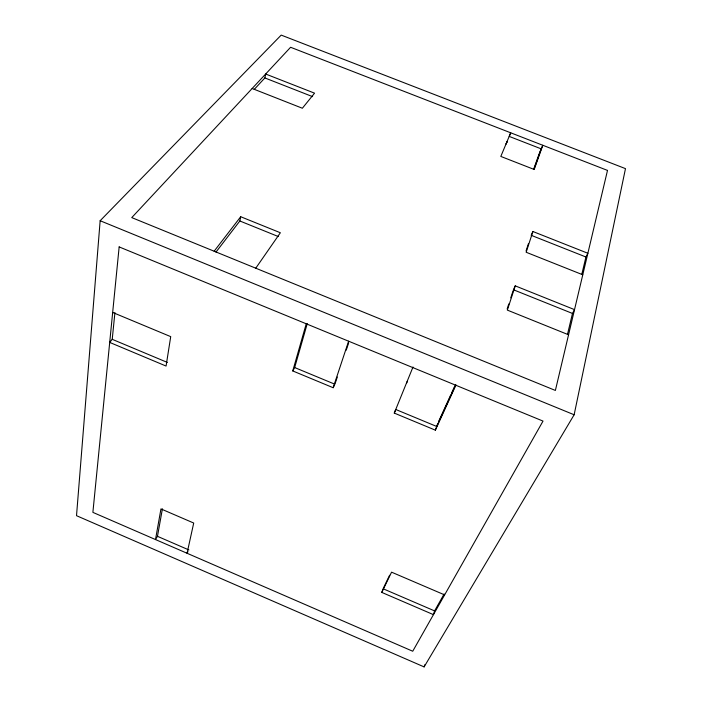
<?xml version="1.0" encoding="UTF-8"?>
<svg xmlns="http://www.w3.org/2000/svg" width="702" height="702" viewBox="0 0 702 702"><rect width="100%" height="100%" fill="white"/><g stroke="black" fill="none" stroke-linecap="round" stroke-linejoin="round"><path stroke-width="1.05" d="M100.149 220.735L76.518 515.689L424.105 666.9L574.139 414.768L625.482 168.629L281.195 35.1L100.149 220.735L574.139 414.768M112.671 312.451L170.718 336.635L166.076 366.058L109.705 342.418L112.223 339.32L114.926 312.592M187.996 551.614L187.065 553.264L193.708 523.034L160.96 508.906L155.502 539.566L157.467 536.319L162.408 508.827M254.229 89.417L264.873 77.94L265.654 74.017L314.557 93.164L302.36 108.24L252.15 88.496M215.988 252.097L239.847 220.981L240.707 216.725L280.361 232.757L255.756 268.199M567.47 334.442L572.472 313.452L574.517 309.626L515.242 285.863L513.416 289.759L572.472 313.452M581.774 274.447L585.933 257.002L587.872 253.273L532.906 231.511L531.16 235.302L585.933 257.002M334.477 385.108L333.16 387.715L292.76 370.937L306.239 323.789M292.76 370.937L294.664 367.541L307.274 323.569M424.105 666.9L424.728 664.803M444.147 593.953L434.582 610.898L433.45 614.645L381.791 592.409L382.765 589.671M515.242 285.863L507.353 310.117L568.559 334.784M532.906 231.511L526.167 252.264L582.774 274.78M507.151 308.985L508.792 303.922M510.775 297.85L513.083 290.768M526.079 250.895L528.448 243.62M333.16 387.715L348.613 341.198M337.32 377L334.907 384.231L294.664 367.541M346.253 350.149L348.657 342.918M533.871 168.664L539.303 153.448M534.02 169.094L541.224 148.868L509.222 136.416L510.696 132.801L500.816 156.432L534.196 169.472L542.795 145.27L539.663 152.439M412.995 367.006L394.278 413.092L435.363 430.159L437.697 423.727M406.528 383.327L407.344 381.309M506.203 143.822L506.984 141.918M506.098 143.98L506.932 141.997M394.278 413.092L395.779 409.494L436.697 426.465L455.8 384.591M438.478 421.814L450.745 394.91M451.649 392.909L454.835 385.933M435.363 430.159L455.852 385.266M389.61 575.245L383.09 588.75L434.582 610.898M381.791 592.409L391.558 572.165L444.629 594.901M214.136 251.219L240.707 216.725M264.873 77.94L312.609 96.648M239.847 220.981L278.334 236.556M112.223 339.32L167.383 362.434M157.467 536.319L188.926 549.964M119.156 246.911L92.883 512.372L412.732 651.237L543.023 421.086L119.156 246.911M607.502 170.41L555.379 390.444L131.757 217.602L290.593 47.271L607.502 170.41"/></g></svg>
